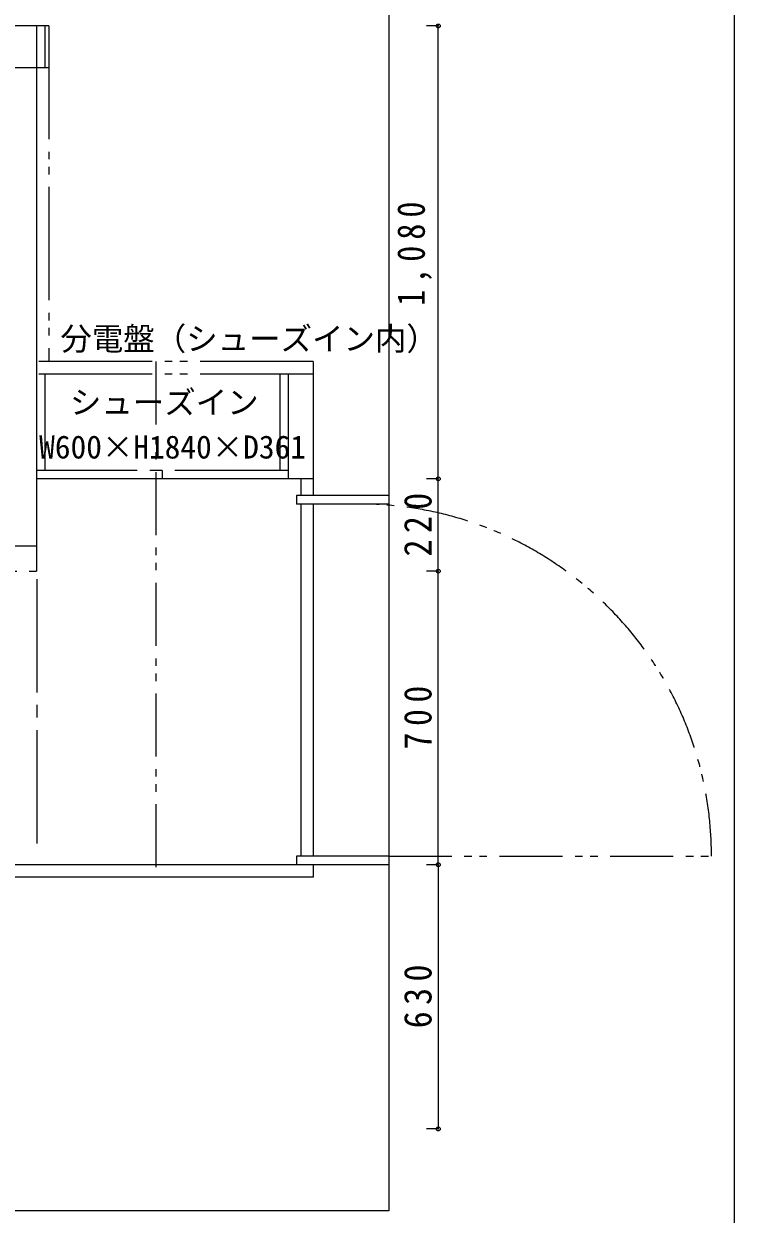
# Model space of a CAD drawing. Units: millimetres at full size, sheet at 1:30. Extents: x -6519 to 3331, y -10518 to -4118.
# Drawn here: x 1638 to 3331, y -8376 to -5538 of the extents above; entities that cross this region are included whole.
import ezdxf
from ezdxf.enums import TextEntityAlignment as Align

# ---------------------------------------------------------------- set-up
doc = ezdxf.new("R2010")
doc.units = ezdxf.units.MM
doc.header["$LTSCALE"] = 30
doc.header["$PDMODE"] = 32
doc.header["$PDSIZE"] = 9
for name, pattern in [('CHAIN2', [12, 9, -1, 1, -1]), ('DOUBLE_CHAIN1', [8.8, 5, -1, 0.6, -0.6, 0.6, -1]), ('DOUBLE_CHAIN2', [12.8, 9, -1, 0.6, -0.6, 0.6, -1])]:
    doc.linetypes.add(name, pattern=pattern)
doc.layers.add('0-0', color=7, linetype='Continuous', lineweight=18)
doc.styles.add('ＭＳ ゴシック', font='')
doc.styles.add('ＭＳ 明朝', font='')
doc.styles.get('ＭＳ ゴシック').set_extended_font_data('MS Gothic')
doc.styles.get('ＭＳ 明朝').set_extended_font_data('MS Mincho')

msp = doc.modelspace()

# ---------------------------------------------------------------- linework, layer by layer
at = {"layer": '0-0', "lineweight": 9}
for p, q in [((2507.75, -5363.18), (2507.75, -8368.18)), ((1697.75, -5543.18), (-5127.25, -5543.18)), ((1667.75, -5543.18), (1667.75, -6843.18)), ((2327.75, -6343.18), (2327.75, -6663.18)), ((2327.75, -6623.18), (1667.75, -6623.18)), ((2297.75, -6623.18), (2297.75, -6663.18)), ((2507.75, -6663.18), (2287.75, -6663.18)), ((2287.75, -6663.18), (2287.75, -6683.18)), ((2507.75, -6683.18), (2287.75, -6683.18)), ((2297.75, -6683.18), (2297.75, -7523.18)), ((2327.75, -6683.18), (2327.75, -7523.18)), ((2507.75, -7543.18), (1547.75, -7543.18)), ((2287.75, -7523.18), (2287.75, -7543.18)), ((2327.75, -7543.18), (2327.75, -7573.18)), ((2327.75, -7573.18), (1577.75, -7573.18)), ((2507.75, -8368.18), (-2092.25, -8368.18))]:
    msp.add_line(p, q, dxfattribs=at)
at = {"layer": '0-0', "linetype": 'CHAIN2', "lineweight": 9}
for p, q in [((1687.75, -5543.18), (1687.75, -5643.18)), ((1687.75, -6373.18), (1687.75, -6603.18)), ((2247.75, -6373.18), (2247.75, -6603.18)), ((2267.75, -6373.18), (2267.75, -6623.18)), ((2267.75, -6603.18), (1667.75, -6603.18)), ((1967.75, -6603.18), (1967.75, -6623.18)), ((1668.41, -6862.2), (1668.41, -7510.3))]:
    msp.add_line(p, q, dxfattribs=at)
at = {"layer": '0-0', "linetype": 'DOUBLE_CHAIN2', "lineweight": 9}
for p, q in [((1697.75, -5543.18), (1697.75, -6343.18)), ((2327.75, -6343.18), (1667.75, -6343.18)), ((2327.75, -6373.18), (1667.75, -6373.18)), ((12.75, -6783.18), (1667.75, -6783.18)), ((-1337.25, -6843.18), (1667.75, -6843.18))]:
    msp.add_line(p, q, dxfattribs=at)
at = {"layer": '0-0', "color": 5, "lineweight": 9}
for p, q in [((2625.7, -5543.18), (2597.52, -5543.18)), ((2625.7, -6623.18), (2625.7, -5543.18)), ((2625.7, -6623.18), (2597.52, -6623.18)), ((2625.7, -6843.18), (2625.7, -6623.18)), ((2625.7, -6843.18), (2597.52, -6843.18)), ((2625.7, -7543.18), (2625.7, -6843.18)), ((2625.7, -7543.18), (2597.52, -7543.18)), ((2625.7, -7543.18), (2625.7, -8173.18)), ((2625.7, -8173.18), (2597.52, -8173.18))]:
    msp.add_line(p, q, dxfattribs=at)
at = {"layer": '0-0', "color": 1, "linetype": 'DOUBLE_CHAIN1', "lineweight": 5}
for p, q in [((1697.75, -5643.18), (-5097.25, -5643.18)), ((1952.75, -6343.18), (1952.75, -7573.18))]:
    msp.add_line(p, q, dxfattribs=at)
at = {"layer": '0-0', "linetype": 'DOUBLE_CHAIN1', "lineweight": 9}
msp.add_line((2507.75, -7523.18), (3276.93, -7523.18), dxfattribs=at)
at = {"layer": '0-0', "color": 4, "lineweight": 13}
msp.add_lwpolyline([(3331.07, -4118.08), (3331.07, -10518.08), (-6518.93, -10518.08)], dxfattribs=at)
at = {"layer": '0-0', "lineweight": 9}
msp.add_lwpolyline([(2507.75, -7523.18), (2501.57, -7523.18), (2287.75, -7523.18)], dxfattribs=at)
at = {"layer": '0-0', "linetype": 'DOUBLE_CHAIN1', "lineweight": 9}
msp.add_arc((2436.93, -7522.94), 840, 359.98358, 88.62823, dxfattribs=at)
at = {"layer": '0-0', "color": 4}
for p in [(2625.7, -5543.18), (2625.7, -6623.18), (2625.7, -6843.18), (2625.7, -7543.18), (2625.7, -8173.18)]:
    msp.add_point(p, dxfattribs=at)

# ---------------------------------------------------------------- texts
at = {"layer": '0-0', "color": 4, "style": 'ＭＳ 明朝'}
for s, p in [('分電盤（シューズイン内）', (1724.78, -6332.95)), ('シューズイン', (1747.54, -6484.62)), ('W600×H1840×D361', (1674.32, -6591.13))]:
    msp.add_text(s, height=54.99, dxfattribs=at).set_placement(p, align=Align.BOTTOM_LEFT)
at = {"layer": '0-0', "char_height": 65.98, "attachment_point": 7, "rotation": 90, "style": 'ＭＳ ゴシック'}
for s, insert in [('\\T1.38;\\W0.85;1,080', (2610.7, -6210.68)), ('\\T1.38;\\W0.9;220', (2610.7, -6808.18)), ('\\T1.38;\\W0.9;700', (2610.7, -7268.18)), ('\\T1.38;\\W0.9;630', (2610.7, -7933.18))]:
    msp.add_mtext(s, dxfattribs=dict(at, insert=insert))

doc.saveas('drawing.dxf')
